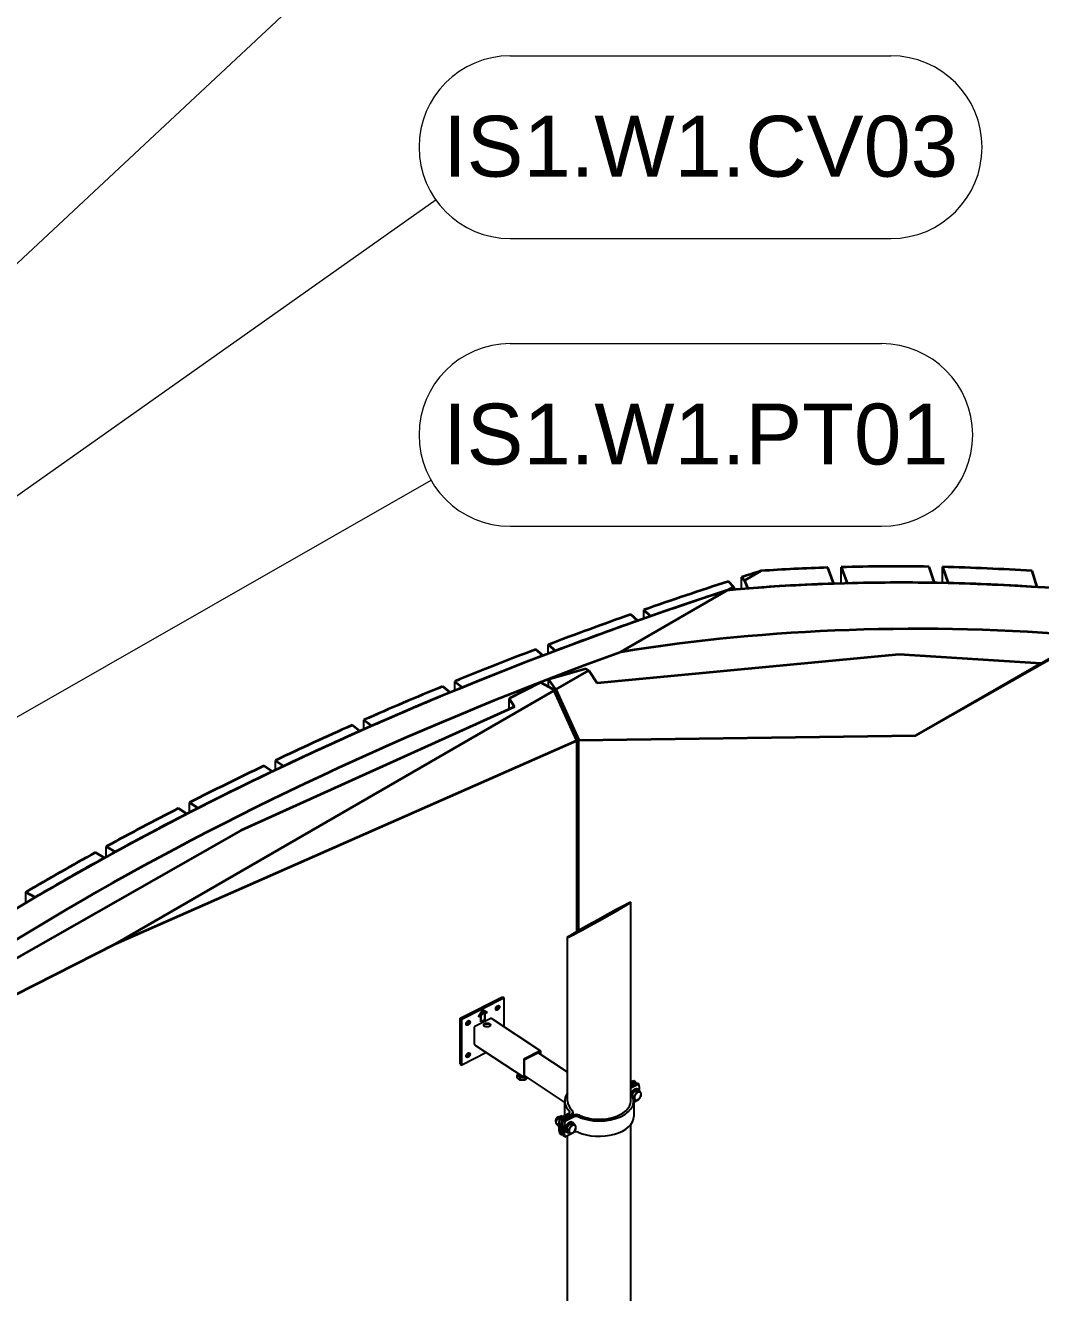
# Model space of a CAD drawing. Header units: millimetres. Extents: x 0 to 100323, y 0 to 59400.
# Drawn here: x 56842 to 61013, y 10415 to 15618 of the extents above; entities that cross this region are included whole.
import ezdxf

# ---------------------------------------------------------------- set-up
doc = ezdxf.new("R2010")
doc.units = ezdxf.units.MM
doc.header["$LTSCALE"] = 100
for name, color, linetype, lineweight in [('Break Line', 7, 'Continuous', 35), ('Symbol', 7, 'Continuous', 18), ('Visible', 7, 'Continuous', 25)]:
    doc.layers.add(name, color=color, linetype=linetype, lineweight=lineweight)
doc.styles.add('Note Text', font='arial.ttf')

# ---------------------------------------------------------------- blocks, each defined once
blk = doc.blocks.new('Balloon16')
at = {"layer": 'Symbol'}
blk.add_line((538.091, 118.403), (586.245, 163.371), dxfattribs=at)
blk = doc.blocks.new('Balloon19')
at = {"layer": 'Symbol'}
for p, q in [((588.341, 154.931), (603.973, 154.931)), ((515.784, 99.981), (585.289, 149.027)), ((588.341, 147.431), (603.973, 147.431))]:
    blk.add_line(p, q, dxfattribs=at)
for centre, start, end in [((588.341, 151.181), 90, 270), ((603.973, 151.181), 270, 90)]:
    blk.add_arc(centre, 3.75, start, end, dxfattribs=at)
at = {"layer": 'Symbol', "insert": (596.157, 151.202), "char_height": 2.5, "attachment_point": 5, "style": 'Note Text'}
blk.add_mtext('IS1.W1.CV03', dxfattribs=at)
blk = doc.blocks.new('Balloon20')
at = {"layer": 'Symbol'}
for p, q in [((588.341, 143.115), (603.585, 143.115)), ((520.531, 100.617), (585.087, 137.505)), ((588.341, 135.615), (603.585, 135.615))]:
    blk.add_line(p, q, dxfattribs=at)
for centre, start, end in [((588.341, 139.365), 90, 270), ((603.585, 139.365), 270, 90)]:
    blk.add_arc(centre, 3.75, start, end, dxfattribs=at)
at = {"layer": 'Symbol', "insert": (595.963, 139.386), "char_height": 2.5, "attachment_point": 5, "style": 'Note Text'}
blk.add_mtext('IS1.W1.PT01', dxfattribs=at)

msp = doc.modelspace()

# ---------------------------------------------------------------- linework, layer by layer
at = {"layer": 'Break Line'}
for p, q in [((60500.1, 12702.6), (61985.3, 13545.1)), ((59796.7, 13339.5), (59864.2, 13378.5)), ((60162.6, 13325.9), (60138.2, 13392.3)), ((60193.1, 13394), (60217.5, 13327.5)), ((60576.8, 13329.3), (60554.1, 13395.8)), ((60610, 13394.6), (60632.6, 13328.2)), ((60998, 13312), (60977.2, 13378.4)), ((61743.5, 13412.1), (61012.8, 12998.6)), ((59751.5, 13313.4), (59729.9, 13335.4)), ((59783.7, 13352.8), (59796.7, 13339.5)), ((59796.7, 13339.5), (59809.8, 13306.2)), ((59287.6, 13045.6), (59727, 13299.3)), ((59727, 13299.3), (59751.5, 13313.4)), ((59756, 13301.8), (59751.5, 13313.4)), ((59382.5, 13218.3), (59410.3, 13192.2)), ((59357.6, 13173.7), (59329.8, 13199.8)), ((58989.9, 13075.7), (59019.4, 13050.2)), ((58967.9, 13030.6), (58938.4, 13056.1)), ((60431.4, 13035.6), (59191.3, 12917.8)), ((61012.8, 12998.6), (60431.4, 13035.6)), ((59144.7, 12976.7), (58991.6, 12932.6)), ((59021.2, 12891.7), (59157.3, 12970.3)), ((59157.3, 12970.3), (59144.7, 12976.7)), ((59191.3, 12917.8), (59157.3, 12970.3)), ((60500.1, 12702.6), (61012.8, 12998.6)), ((58587.4, 12879.6), (58556.3, 12904.5)), ((58606.5, 12925.1), (58637.6, 12900.2)), ((58958.3, 12919.7), (58830, 12854.6)), ((59008.8, 12892.8), (58958.3, 12919.7)), ((58991.6, 12932.6), (59016.4, 12895.7)), ((57212.8, 11847.7), (59014.5, 12887.9)), ((58830, 12854.6), (58851.1, 12821)), ((59014.5, 12887.9), (59008.8, 12892.8)), ((59107.9, 12682.4), (59014.5, 12887.9)), ((59016.4, 12895.7), (59021.2, 12891.7)), ((59021.2, 12891.7), (59115.6, 12684)), ((58851.1, 12821), (57727.6, 12313)), ((58232.8, 12766.7), (58265.4, 12742.5)), ((58216.5, 12720.9), (58183.9, 12745.1)), ((59115.6, 12684), (60500.1, 12702.6)), ((57212.8, 11847.7), (59107.9, 12682.4)), ((57869.2, 12600.7), (57903.4, 12577.2)), ((57855.9, 12554.6), (57821.7, 12578.1)), ((57505.9, 12381.1), (57470.2, 12403.8)), ((57516.3, 12427.4), (57552, 12404.7)), ((57727.6, 12313), (56711.7, 11735.9)), ((57174.5, 12247), (57211.6, 12225)), ((57167, 12200.5), (57129.9, 12222.5)), ((56844.2, 12059.7), (56882.7, 12038.5)), ((56702.3, 11588.8), (57212.8, 11847.7))]:
    msp.add_line(p, q, dxfattribs=at)
for centre, major_axis, ratio, start_param, end_param in [((65939, 7029.4), (12745.9, 131.6), 0.570342, 2.061693, 2.068888), ((65939, -2337.8), (9195.5, -14739.7), 0.598824, 2.808211, 2.832507), ((65939, -2337.8), (9195.5, -14739.7), 0.598824, 2.771892, 2.803383), ((65939, -2337.8), (9195.5, -14739.7), 0.598824, 2.735573, 2.767064), ((65939, 7029.4), (12745.9, 131.6), 0.570342, 2.073716, 2.105207), ((65939, -2337.8), (9156.7, -14677.4), 0.598824, 2.694754, 2.847158), ((65939, -2337.8), (-9156.7, 14677.4), 0.598824, 5.949814, 5.981285), ((65939, -2337.8), (-9156.7, 14677.4), 0.598824, 5.913495, 5.944966), ((65939, -2337.8), (-9156.7, 14677.4), 0.598824, 5.877176, 5.908647), ((65939, 7029.4), (12692.1, 131.1), 0.570342, 2.076344, 2.624267), ((65939, 7029.4), (12692.1, 131.1), 0.570342, 2.076344, 2.105197), ((65939, -2337.8), (-9156.7, 14677.4), 0.598824, 5.986133, 5.988751), ((65939, 7029.4), (12745.9, 131.6), 0.570342, 2.110035, 2.141526), ((65939, 7029.4), (12692.1, 131.1), 0.570342, 2.110045, 2.141516), ((65939, -2337.8), (-9045.7, 14499.5), 0.598824, 5.864218, 6.036482), ((65939, 7029.4), (12538.2, 129.5), 0.570342, 2.124076, 2.576535), ((65939, 7029.4), (12745.9, 131.6), 0.570342, 2.146354, 2.177845), ((65939, 7029.4), (12692.1, 131.1), 0.570342, 2.146364, 2.177835), ((65939, 7029.4), (12745.9, 131.6), 0.570342, 2.182673, 2.214164), ((65939, 7029.4), (12692.1, 131.1), 0.570342, 2.182683, 2.214154), ((65939, 7029.4), (12745.9, 131.6), 0.570342, 2.218992, 2.250483), ((65939, 7029.4), (12692.1, 131.1), 0.570342, 2.219002, 2.250473), ((65939, 7029.4), (12745.9, 131.6), 0.570342, 2.255311, 2.286802), ((65939, 7029.4), (12692.1, 131.1), 0.570342, 2.255321, 2.286792), ((65939, 7029.4), (12745.9, 131.6), 0.570342, 2.29163, 2.323121), ((65939, 7029.4), (12692.1, 131.1), 0.570342, 2.29164, 2.323111), ((65939, 7029.4), (12745.9, 131.6), 0.570342, 2.327949, 2.35944), ((65939, 7029.4), (12692.1, 131.1), 0.570342, 2.327959, 2.35943)]:
    msp.add_ellipse(centre, major_axis=major_axis, ratio=ratio, start_param=start_param, end_param=end_param, dxfattribs=at)
msp.add_ellipse((59199.2, 11945.9), major_axis=(129.5, 72.2), ratio=0.015163, dxfattribs=at)
at = {"layer": 'Visible'}
for p, q in [((60193.1, 13326.8), (60193.1, 13394)), ((60610, 13328.7), (60610, 13394.6)), ((59783.7, 13304.1), (59783.7, 13352.8)), ((59382.5, 13182.5), (59382.5, 13218.3)), ((58989.9, 13039), (58989.9, 13075.7)), ((58606.5, 12887.5), (58606.5, 12925.1)), ((58991.6, 12901.9), (58991.6, 12932.6)), ((58830, 12811.4), (58830, 12854.6)), ((59016.4, 12883.7), (59016.4, 12895.7)), ((58232.8, 12728.1), (58232.8, 12766.7)), ((59107.9, 11896.8), (59107.9, 12682.4)), ((59115.6, 11901.3), (59115.6, 12684)), ((57869.2, 12561), (57869.2, 12600.7)), ((57516.3, 12386.4), (57516.3, 12427.4)), ((57174.5, 12204.6), (57174.5, 12247)), ((56844.2, 12015.8), (56844.2, 12059.7)), ((59328.6, 11202), (59328.6, 12018.1)), ((59069.7, 11202), (59069.7, 11873.7)), ((58628.6, 11541.9), (58802.1, 11629.8)), ((58634.6, 11537.9), (58808.1, 11625.8)), ((58802.1, 11629.8), (58808.1, 11625.8)), ((58808.1, 11625.8), (58808.1, 11507.1)), ((58703.8, 11548.4), (58721.4, 11576.4)), ((58712.7, 11552.9), (58703.8, 11548.4)), ((58712.5, 11553.1), (58704.1, 11548.9)), ((58721.1, 11575.7), (58704.9, 11549.9)), ((58721.4, 11575.5), (58705.2, 11549.8)), ((58705.2, 11549.8), (58713.3, 11553.9)), ((58712.7, 11552.9), (58712.5, 11553.1)), ((58712.7, 11526.6), (58712.7, 11552.9)), ((58713, 11553.7), (58713, 11527.7)), ((58713.3, 11553.9), (58713.3, 11527.5)), ((58715.4, 11564.4), (58716.5, 11565)), ((58715.4, 11559), (58715.4, 11564.4)), ((58716.2, 11564.9), (58716.2, 11559.7)), ((58716.5, 11565), (58716.5, 11559.5)), ((58717, 11557.8), (58716.7, 11557.9)), ((58720.2, 11566.9), (58721.2, 11567.4)), ((58720.2, 11561.3), (58720.2, 11566.9)), ((58721, 11567.3), (58721, 11562.1)), ((58737.3, 11566.3), (58721.1, 11575.7)), ((58721.4, 11575.5), (58721.1, 11575.7)), ((58721.2, 11567.4), (58721.2, 11561.9)), ((58721.4, 11576.4), (58739, 11566.2)), ((58737.6, 11566.2), (58721.4, 11575.5)), ((58722.8, 11568.2), (58724.8, 11569.2)), ((58722.8, 11559.4), (58722.8, 11568.2)), ((58723.6, 11560.1), (58722.8, 11559.7)), ((58723.9, 11559.9), (58722.8, 11559.4)), ((58724.5, 11568.3), (58723.6, 11567.9)), ((58723.9, 11567.7), (58723.6, 11567.9)), ((58723.6, 11567.9), (58723.6, 11564.4)), ((58723.9, 11564.2), (58723.6, 11564.4)), ((58724.5, 11563.8), (58723.6, 11563.4)), ((58723.9, 11563.2), (58723.6, 11563.4)), ((58723.6, 11563.4), (58723.6, 11560.1)), ((58723.9, 11559.9), (58723.6, 11560.1)), ((58724.8, 11568.2), (58723.9, 11567.7)), ((58723.9, 11567.7), (58723.9, 11564.2)), ((58723.9, 11564.2), (58724.6, 11564.6)), ((58724.8, 11563.7), (58723.9, 11563.2)), ((58723.9, 11563.2), (58723.9, 11559.9)), ((58726.4, 11568.5), (58726.2, 11568.6)), ((58729.5, 11562.1), (58737.6, 11566.2)), ((58729.5, 11535.7), (58729.5, 11562.1)), ((58738.7, 11566.4), (58729.8, 11561.9)), ((58730.1, 11561.7), (58729.8, 11561.9)), ((58729.8, 11561.9), (58729.8, 11535.5)), ((58739, 11566.2), (58730.1, 11561.7)), ((58730.1, 11561.7), (58730.1, 11535.3)), ((58737.6, 11566.2), (58737.3, 11566.3)), ((58628.6, 11541.9), (58634.6, 11537.9)), ((58628.6, 11353.5), (58628.6, 11541.9)), ((58634.6, 11349.5), (58634.6, 11537.9)), ((58686.7, 11434.9), (58686.7, 11505.2)), ((58689, 11508.9), (58753.8, 11541.7)), ((58705.2, 11549.8), (58704.9, 11549.9)), ((58729.8, 11535.5), (58712.7, 11526.9)), ((58730.1, 11535.3), (58712.7, 11526.6)), ((58713.3, 11527.5), (58713, 11527.7)), ((58713.3, 11527.5), (58729.5, 11535.7)), ((58730.1, 11535.3), (58729.8, 11535.5)), ((58755.5, 11541.8), (58958.3, 11408.2)), ((58736.5, 11401.1), (58634.6, 11349.5)), ((58687.3, 11433.5), (58890.2, 11299.9)), ((58956.7, 11408.1), (58891.9, 11375.3)), ((58893, 11372.2), (58955.5, 11403.8)), ((59069.7, 11320.7), (58948.7, 11400.3)), ((58955.5, 11403.8), (58955.5, 11395.9)), ((58959, 11393.6), (58959, 11406.8)), ((58628.6, 11353.5), (58634.6, 11349.5)), ((58889.6, 11371.7), (58889.6, 11301.3)), ((58893, 11304.3), (58893, 11372.2)), ((58865.5, 11312.3), (58862.4, 11308.8)), ((58862.4, 11298.1), (58862.4, 11308.8)), ((58862.4, 11308.8), (58868.2, 11303.6)), ((58865.2, 11309.4), (58865.2, 11310.4)), ((58868.2, 11303.6), (58874, 11298.5)), ((58871.4, 11310.4), (58871.4, 11312.3)), ((58874, 11298.5), (58884.6, 11298.8)), ((58874, 11287.8), (58874, 11298.5)), ((58884.6, 11298.8), (58895.3, 11299.1)), ((58891.9, 11300), (58897.9, 11303)), ((59057.4, 11198.1), (58893, 11306.3)), ((58894.7, 11305.2), (58893, 11304.3)), ((58895.3, 11299.1), (58898.5, 11302.7)), ((58895.3, 11288.4), (58895.3, 11299.1)), ((59328.6, 11280.5), (59340.4, 11286.5)), ((59348.5, 11281.1), (59328.6, 11271.1)), ((59328.6, 11264), (59354.6, 11277.1)), ((59362.7, 11271.8), (59328.6, 11254.5)), ((59339.1, 11235.2), (59345.1, 11244)), ((59340.4, 11286.5), (59348.5, 11281.1)), ((59345.1, 11244), (59352.7, 11245.1)), ((59353.8, 11238.3), (59345.1, 11244)), ((59352.7, 11245.1), (59360.3, 11246.2)), ((59354.6, 11277.1), (59362.7, 11271.8)), ((59357.2, 11250.4), (59360.2, 11248.4)), ((59369, 11240.5), (59360.3, 11246.2)), ((59057.4, 11202), (59057.4, 11143.2)), ((59333.9, 11227.5), (59339.1, 11235.2)), ((59341.8, 11220.7), (59335.2, 11225.1)), ((59345, 11205.3), (59340.5, 11208.3)), ((59340.9, 11197.9), (59359.2, 11207.2)), ((59340.9, 11202), (59340.9, 11139.2)), ((59360.6, 11207.9), (59362.7, 11209)), ((59027.9, 11135.2), (59028.8, 11135.7)), ((59035.6, 11132.2), (59074.3, 11151.7)), ((59084.3, 11147.4), (59043.7, 11126.8)), ((59047.8, 11138.3), (59044.8, 11140.3)), ((59049.8, 11122.8), (59090.4, 11143.4)), ((59096.6, 11137), (59057.9, 11117.5)), ((59091.6, 11156.7), (59091.6, 11143.9)), ((59020.4, 11123.8), (59020.3, 11122.8)), ((59033, 11105), (59020.7, 11113.1)), ((59035, 11128.1), (59028.7, 11132.2)), ((59032.9, 11099.4), (59028.7, 11102.1)), ((59043.7, 11126.8), (59035.6, 11132.2)), ((59057.9, 11117.5), (59049.8, 11122.8)), ((59064.8, 11090.5), (59070.8, 11099.4)), ((59073.4, 11084.9), (59064.8, 11090.5)), ((59066.4, 11082.8), (59064.8, 11090.5)), ((59068, 11075.1), (59066.4, 11082.8)), ((59070.8, 11099.4), (59076.8, 11108.2)), ((59076.8, 11108.2), (59084.4, 11109.3)), ((59085.4, 11102.5), (59076.8, 11108.2)), ((59084.4, 11109.3), (59092, 11110.4)), ((59088.8, 11114.6), (59091.9, 11112.6)), ((59100.6, 11104.7), (59092, 11110.4)), ((59328.6, 9788.8), (59328.6, 11105.8)), ((59035.6, 11069.4), (59043.7, 11064)), ((59043.7, 11064), (59048.7, 11066.5)), ((59049.8, 11060), (59057.9, 11054.7)), ((59057.9, 11054.7), (59090.9, 11071.3)), ((59063.4, 11076), (59066.5, 11074)), ((59076.7, 11069.4), (59068, 11075.1)), ((59069.7, 9788.8), (59069.7, 11060.6)), ((59092.2, 11072), (59096.6, 11074.2))]:
    msp.add_line(p, q, dxfattribs=at)
for centre, major_axis, ratio in [((58782.1, 11584.3), (5.92, 8.99), 0.61388), ((58660.7, 11522.8), (5.92, 8.99), 0.61388), ((58738.6, 11514), (-13.8, 0), 0.57735), ((58660.7, 11390.9), (5.92, 8.99), 0.61388)]:
    msp.add_ellipse(centre, major_axis=major_axis, ratio=ratio, dxfattribs=at)
for centre, major_axis, ratio, start_param, end_param in [((58776, 11588.3), (5.92, 8.99), 0.61388, 3.725283, 5.699495), ((58654.6, 11526.8), (5.92, 8.99), 0.61388, 3.725283, 5.699495), ((58689, 11506.4), (1.69, 2.57), 0.61388, 0.820343, 2.391139), ((58738.6, 11510.2), (13.8, 0), 0.57735, 0.237941, 2.903652), ((58753.8, 11539.2), (1.69, 2.57), 0.61388, 0, 0.820343), ((58654.6, 11394.9), (5.92, 8.99), 0.61388, 3.725283, 5.699495), ((58689, 11436), (-1.69, -2.57), 0.61388, 5.532732, 6.283185), ((58956.7, 11405.6), (1.69, 2.57), 0.61388, 5.532732, 7.103528), ((58891.9, 11372.8), (-1.69, -2.57), 0.61388, 3.961935, 5.532732), ((58883.7, 11310.4), (-18.5, 0), 0.57735, 5.828087, 8.178159), ((58883.7, 11309.4), (-18.5, 0), 0.57735, 0, 0.574111), ((58883.7, 11309.4), (18.5, 0), 0.57735, 3.715704, 4.762901), ((58883.7, 11310.4), (-12.3, 0), 0.57735, 0, 1.674135), ((58883.7, 11309.4), (18.5, 0), 0.57735, 4.762901, 5.618338), ((58891.9, 11302.5), (-1.69, -2.57), 0.61388, 5.532732, 7.103528), ((59344.5, 11231.2), (12.7, 19.3), 0.61388, 0, 1.82972), ((59347.5, 11229.2), (12.7, 19.3), 0.61388, 5.889454, 8.186255), ((59347.5, 11229.2), (10.2, 15.4), 0.61388, 1.129306, 1.963357), ((59347.5, 11229.2), (10.2, 15.4), 0.61388, 0.211667, 0.786601), ((59196.1, 11172.6), (-113.4, -172.3), 0.61388, 2.535996, 2.578669), ((59357.7, 11222.5), (10.2, 15.4), 0.61388, 0.499134, 1.546331), ((59357.7, 11222.5), (10.2, 15.4), 0.61388, 5.735122, 6.782319), ((59210.3, 11163.2), (-113.4, -172.3), 0.61388, 2.397909, 2.578669), ((59199.2, 11202), (-141.8, 0), 0.57735, 5.863421, 6.812251), ((59199.2, 11202), (-129.5, 0), 0.57735, 0, 0.545855), ((59199.2, 11202), (141.8, 0), 0.57735, 4.052403, 6.70295), ((59199.2, 11202), (129.5, 0), 0.57735, 4.035613, 6.283185), ((59357.7, 11222.5), (10.2, 15.4), 0.61388, 1.546331, 2.593529), ((59357.7, 11222.5), (-10.2, -15.4), 0.61388, 5.735122, 6.782319), ((59357.7, 11222.5), (-10.2, -15.4), 0.61388, 0.499134, 1.546331), ((59210.3, 11163.2), (-113.4, -172.3), 0.61388, 2.203609, 2.213016), ((59357.7, 11222.5), (-10.2, -15.4), 0.61388, 1.546331, 2.593529), ((59029.5, 11126), (-6.8, -10.3), 0.61388, 3.217848, 6.108873), ((59028.5, 11126.7), (5.92, 8.99), 0.61388, 0.890928, 2.250665), ((59066.1, 11157.1), (12.3, 0), 0.57735, 5.432327, 6.812251), ((59070.1, 11156.7), (21.5, 0), 0.57735, 5.432327, 6.829041), ((59104.6, 11134), (21.5, 0), 0.57735, 0.89402, 2.290734), ((59104.7, 11131.7), (-12.3, 0), 0.57735, 4.052403, 5.432327), ((59199.2, 11139.2), (141.8, 0), 0.57735, 4.052403, 6.283185), ((59188, 11177.9), (-113.4, -172.3), 0.61388, 5.345201, 5.720262), ((59196.1, 11172.6), (113.4, 172.3), 0.61388, 2.203609, 2.578669), ((59202.2, 11168.6), (-113.4, -172.3), 0.61388, 5.345201, 5.720262), ((59210.3, 11163.2), (113.4, 172.3), 0.61388, 2.203609, 2.578669), ((59076.1, 11095.3), (-12.7, -19.3), 0.61388, 3.141593, 6.283185), ((59079.2, 11093.3), (-12.7, -19.3), 0.61388, 2.747861, 6.676917), ((59079.2, 11093.3), (-10.2, -15.4), 0.61388, 5.435109, 6.035134), ((59079.2, 11093.3), (10.2, 15.4), 0.61388, 1.129306, 1.963357), ((59089.3, 11086.6), (10.2, 15.4), 0.61388, 1.546331, 2.593529), ((59079.2, 11093.3), (10.2, 15.4), 0.61388, 0.211667, 0.786601), ((59089.3, 11086.6), (10.2, 15.4), 0.61388, 0.499134, 1.546331), ((59089.3, 11086.6), (10.2, 15.4), 0.61388, 5.735122, 6.782319), ((59089.3, 11086.6), (-10.2, -15.4), 0.61388, 1.546331, 2.593529), ((59089.3, 11086.6), (-10.2, -15.4), 0.61388, 5.735122, 6.782319), ((59089.3, 11086.6), (-10.2, -15.4), 0.61388, 0.499134, 1.546331), ((59104.7, 11068.9), (12.3, 0), 0.57735, 0.91081, 2.290734)]:
    msp.add_ellipse(centre, major_axis=major_axis, ratio=ratio, start_param=start_param, end_param=end_param, dxfattribs=at)
for points in [[(58716.2, 11556.7), (58715.7, 11556.9), (58715.4, 11558), (58715.4, 11559)], [(58716.2, 11559.7), (58716.2, 11559.1), (58716.4, 11558.3), (58716.6, 11558.1)], [(58718.3, 11556.9), (58717.6, 11556.6), (58716.5, 11556.4), (58716.2, 11556.7)], [(58716.5, 11559.5), (58716.5, 11558.9), (58716.6, 11558.1), (58716.8, 11557.9)], [(58716.6, 11558.1), (58716.6, 11558), (58716.7, 11557.9)], [(58716.8, 11557.9), (58717, 11557.7), (58717.8, 11557.7), (58718.3, 11557.9)], [(58720.2, 11559), (58719.8, 11558.4), (58718.8, 11557.5), (58718.1, 11557.1)], [(58718.3, 11557.9), (58718.8, 11558.2), (58719.6, 11559), (58719.8, 11559.4)], [(58720.5, 11558.8), (58720.1, 11558.2), (58719.1, 11557.3), (58718.3, 11556.9)], [(58719.8, 11559.4), (58720, 11559.9), (58720.2, 11560.8), (58720.2, 11561.3)], [(58721, 11562.1), (58721, 11561.2), (58720.7, 11559.7), (58720.2, 11559)], [(58721.2, 11561.9), (58721.2, 11561), (58720.9, 11559.5), (58720.5, 11558.8)], [(58726, 11568.7), (58725.7, 11568.8), (58725, 11568.6), (58724.5, 11568.3)], [(58726.9, 11566), (58726.5, 11565.3), (58725.4, 11564.3), (58724.5, 11563.8)], [(58724.6, 11564.6), (58725.3, 11564.9), (58726.1, 11565.6), (58726.3, 11566)], [(58724.8, 11569.2), (58725.5, 11569.6), (58726.6, 11569.8), (58726.9, 11569.7)], [(58726.2, 11568.6), (58725.9, 11568.6), (58725.3, 11568.4), (58724.8, 11568.2)], [(58727.2, 11565.8), (58726.8, 11565.2), (58725.6, 11564.1), (58724.8, 11563.7)], [(58726.2, 11568.6), (58726.1, 11568.7), (58726, 11568.7)], [(58726.8, 11567.5), (58726.8, 11568), (58726.5, 11568.5), (58726.2, 11568.6)], [(58726.3, 11566), (58726.6, 11566.4), (58726.8, 11567.1), (58726.8, 11567.5)], [(58726.9, 11569.7), (58727.4, 11569.6), (58727.9, 11568.9), (58727.9, 11568.1)], [(58727.7, 11568.3), (58727.7, 11567.7), (58727.3, 11566.5), (58726.9, 11566)], [(58727.9, 11568.1), (58727.9, 11567.6), (58727.5, 11566.3), (58727.2, 11565.8)]]:
    msp.add_open_spline(points, degree=2, dxfattribs=at)
for points, knots in [([(58718.1, 11557.1), (58717.3, 11556.7), (58716.3, 11556.6), (58716, 11556.8)], [0, 0, 0, 1, 1.914876, 1.914876, 1.914876]), ([(58727.2, 11569.7), (58727.3, 11569.6), (58727.7, 11569), (58727.7, 11568.3)], [0.643953, 0.643953, 0.643953, 1, 2, 2, 2])]:
    msp.add_open_spline(points, degree=2, knots=knots, dxfattribs=at)
for points, weights in [([(58868.2, 11292.1), (58865.5, 11294.5), (58862.4, 11298.1)], [1, 1.04818815859, 1.01981541865]), ([(58874, 11287.8), (58870.9, 11289.7), (58868.2, 11292.1)], [1.01981541865, 1.04818815859, 1]), ([(58900.1, 11293), (58897.9, 11290.5), (58895.3, 11288.4)], [1, 1.04818815859, 1.01981541865]), ([(58904.5, 11298.7), (58902.2, 11295.3), (58900.1, 11293)], [1.02407763645, 1.04410097288, 1]), ([(58884.6, 11287.2), (58879.7, 11287.1), (58874, 11287.8)], [1, 1.04818815859, 1.01981541865]), ([(58895.3, 11288.4), (58889.6, 11287.4), (58884.6, 11287.2)], [1.01981541865, 1.04818815859, 1]), ([(59353.8, 11238.3), (59351.2, 11233.2), (59348.5, 11229.1)], [1.01981541865, 1.04818815859, 1]), ([(59362.1, 11239), (59358.5, 11238.5), (59353.8, 11238.3)], [1, 1.04818815859, 1.01981541865]), ([(59369, 11240.5), (59365.6, 11239.5), (59362.1, 11239)], [1.01981541865, 1.04818815859, 1]), ([(59371.3, 11232.4), (59370.5, 11236), (59369, 11240.5)], [1, 1.04818815859, 1.01981541865]), ([(59348.5, 11229.1), (59345.7, 11225), (59341.8, 11220.7)], [1, 1.04818815859, 1.01981541865]), ([(59341.8, 11220.7), (59343.3, 11216.1), (59344.1, 11212.6)], [1.01981541865, 1.04818815859, 1]), ([(59344.1, 11212.6), (59344.8, 11209), (59345, 11205.3)], [1, 1.04818815859, 1.01981541865]), ([(59345, 11205.3), (59349.8, 11205.4), (59353.3, 11206)], [1.01981541865, 1.04818815859, 1]), ([(59353.3, 11206), (59356.8, 11206.5), (59360.2, 11207.5)], [1, 1.04818815859, 1.01981541865]), ([(59360.2, 11207.5), (59364.1, 11211.8), (59366.9, 11215.9)], [1.01981541865, 1.04818815859, 1]), ([(59366.9, 11215.9), (59369.7, 11220), (59372.2, 11225.1)], [1, 1.04818815859, 1.01981541865]), ([(59372.2, 11225.1), (59372, 11228.8), (59371.3, 11232.4)], [1.01981541865, 1.04818815859, 1]), ([(59036.1, 11136.7), (59032.4, 11134.9), (59028.7, 11132.2)], [1, 1.11576506476, 1.15554960661]), ([(59044.8, 11140.3), (59039.8, 11138.6), (59036.1, 11136.7)], [1.15554960661, 1.11576506476, 1]), ([(59024.1, 11123.1), (59022.2, 11118.7), (59020.7, 11113.1)], [1, 1.11576506476, 1.15554960661]), ([(59020.7, 11113.1), (59022.2, 11110.6), (59024.1, 11108)], [1.15554960661, 1.11576506476, 1]), ([(59028.7, 11132.2), (59025.9, 11127.6), (59024.1, 11123.1)], [1.15554960661, 1.11576506476, 1]), ([(59024.1, 11108), (59025.9, 11105.5), (59028.7, 11102.1)], [1, 1.11576506476, 1.15554960661]), ([(59080.1, 11093.2), (59077.3, 11089.1), (59073.4, 11084.9)], [1, 1.04818815859, 1.01981541865]), ([(59073.4, 11084.9), (59075, 11080.3), (59075.7, 11076.7)], [1.01981541865, 1.04818815859, 1]), ([(59085.4, 11102.5), (59082.9, 11097.3), (59080.1, 11093.2)], [1.01981541865, 1.04818815859, 1]), ([(59093.7, 11103.1), (59090.2, 11102.6), (59085.4, 11102.5)], [1, 1.04818815859, 1.01981541865]), ([(59100.6, 11104.7), (59097.2, 11103.6), (59093.7, 11103.1)], [1.01981541865, 1.04818815859, 1]), ([(59098.5, 11080), (59101.3, 11084.1), (59103.8, 11089.3)], [1, 1.04818815859, 1.01981541865]), ([(59102.9, 11096.5), (59102.2, 11100.1), (59100.6, 11104.7)], [1, 1.04818815859, 1.01981541865]), ([(59103.8, 11089.3), (59103.7, 11092.9), (59102.9, 11096.5)], [1.01981541865, 1.04818815859, 1]), ([(59075.7, 11076.7), (59076.5, 11073.1), (59076.7, 11069.4)], [1, 1.04818815859, 1.01981541865]), ([(59076.7, 11069.4), (59081.4, 11069.6), (59084.9, 11070.1)], [1.01981541865, 1.04818815859, 1]), ([(59084.9, 11070.1), (59088.5, 11070.6), (59091.9, 11071.6)], [1, 1.04818815859, 1.01981541865]), ([(59091.9, 11071.6), (59095.8, 11075.9), (59098.5, 11080)], [1.01981541865, 1.04818815859, 1])]:
    msp.add_rational_spline(points, weights, degree=2, dxfattribs=at)

# ---------------------------------------------------------------- block references
at = {"layer": 'Symbol', "xscale": 100, "yscale": 100, "zscale": 100}
for name in ['Balloon16', 'Balloon19', 'Balloon20']:
    msp.add_blockref(name, (0, 0), dxfattribs=at)

doc.saveas('drawing.dxf')
